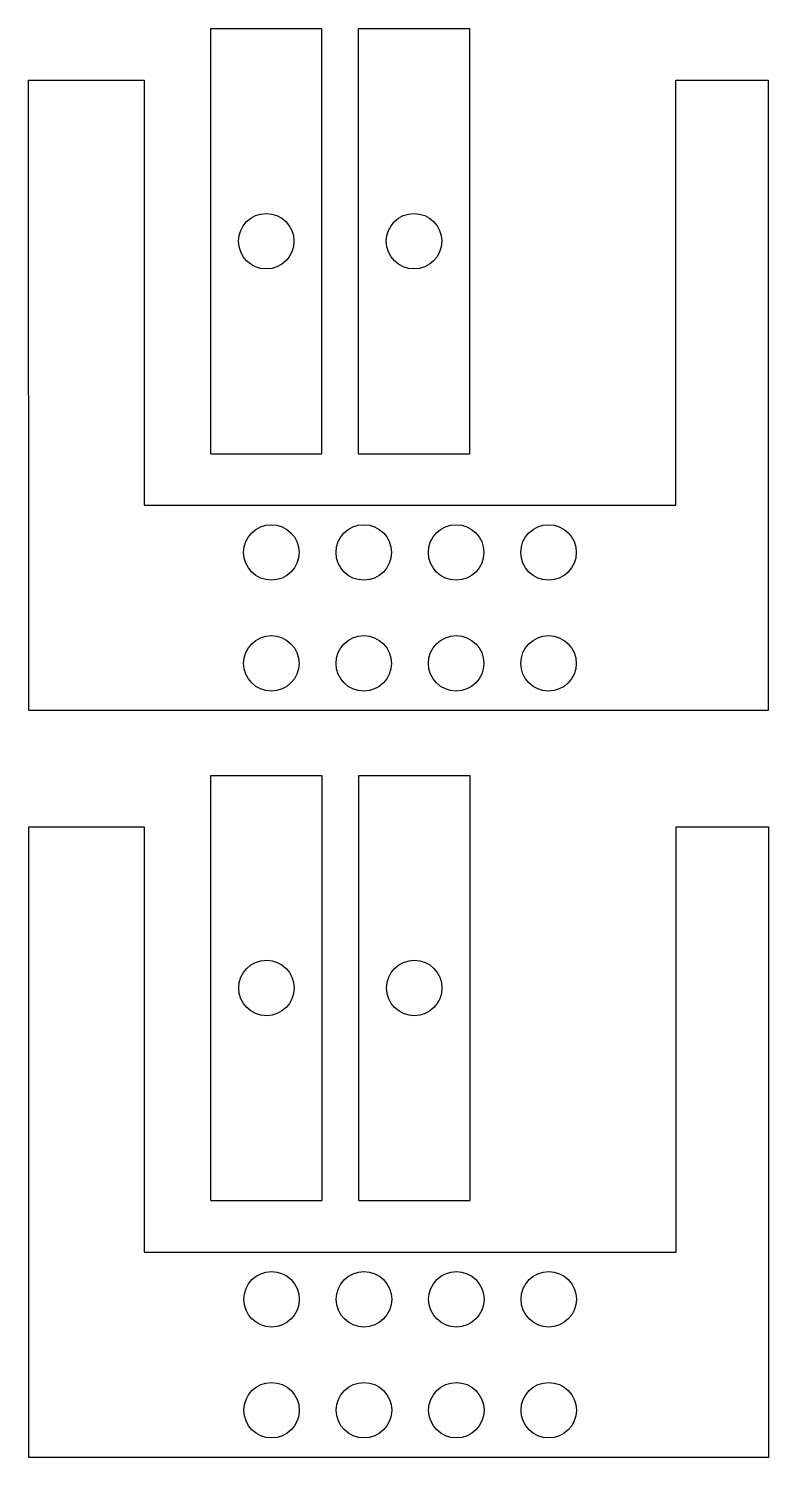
# Model space of a CAD drawing. Header units: centimetres. Extents: x 25.2 to 65.2, y 1.9 to 79.2.
import ezdxf

# ---------------------------------------------------------------- set-up
doc = ezdxf.new("R2010")
doc.units = ezdxf.units.CM

msp = doc.modelspace()

# ---------------------------------------------------------------- linework, layer by layer
for p, q in [((35.067, 56.188), (35.067, 79.188)), ((35.067, 79.188), (41.067, 79.188)), ((41.067, 79.188), (41.067, 56.188)), ((41.067, 79.188), (41.067, 67.688)), ((43.067, 56.188), (43.067, 79.188)), ((43.067, 79.188), (49.067, 79.188)), ((49.067, 79.188), (49.067, 56.188)), ((49.067, 79.188), (49.067, 67.688)), ((25.216, 42.296), (25.206, 76.406)), ((25.206, 76.406), (27.706, 76.406)), ((27.706, 76.406), (30.206, 76.406)), ((30.206, 76.406), (31.456, 76.406)), ((31.456, 76.406), (31.456, 53.406)), ((60.236, 53.406), (60.236, 76.406)), ((60.236, 76.406), (65.236, 76.406)), ((65.236, 76.406), (65.236, 74.562)), ((65.236, 74.562), (65.236, 42.296)), ((35.067, 56.188), (41.067, 56.188)), ((43.067, 56.188), (49.067, 56.188)), ((31.456, 53.406), (60.236, 53.406)), ((31.456, 53.406), (45.846, 53.406)), ((65.236, 42.296), (25.216, 42.296)), ((35.079, 15.793), (35.079, 38.793)), ((35.079, 38.793), (41.079, 38.793)), ((41.079, 38.793), (41.079, 15.793)), ((41.079, 38.793), (41.079, 27.293)), ((43.079, 15.793), (43.079, 38.793)), ((43.079, 38.793), (49.079, 38.793)), ((49.079, 38.793), (49.079, 15.793)), ((49.079, 38.793), (49.079, 27.293)), ((25.227, 1.902), (25.217, 36.011)), ((25.217, 36.011), (27.717, 36.011)), ((27.717, 36.011), (30.217, 36.011)), ((30.217, 36.011), (31.467, 36.011)), ((31.467, 36.011), (31.467, 13.011)), ((60.247, 13.011), (60.247, 36.011)), ((60.247, 36.011), (65.247, 36.011)), ((65.247, 36.011), (65.247, 34.167)), ((65.247, 34.167), (65.247, 1.902)), ((35.079, 15.793), (41.079, 15.793)), ((43.079, 15.793), (49.079, 15.793)), ((31.467, 13.011), (60.247, 13.011)), ((31.467, 13.011), (45.857, 13.011)), ((65.247, 1.902), (25.227, 1.902))]:
    msp.add_line(p, q)
for centre in [(38.067, 67.688), (46.067, 67.688), (38.346, 50.851), (38.346, 50.851), (43.346, 50.851), (43.346, 50.851), (48.346, 50.851), (48.346, 50.851), (53.346, 50.851), (53.346, 50.851), (38.346, 44.851), (38.346, 44.851), (43.346, 44.851), (43.346, 44.851), (48.346, 44.851), (48.346, 44.851), (53.346, 44.851), (53.346, 44.851), (38.079, 27.293), (46.079, 27.293), (38.357, 10.456), (38.357, 10.456), (43.357, 10.456), (43.357, 10.456), (48.357, 10.456), (48.357, 10.456), (53.357, 10.456), (53.357, 10.456), (38.357, 4.456), (38.357, 4.456), (43.357, 4.456), (43.357, 4.456), (48.357, 4.456), (48.357, 4.456), (53.357, 4.456), (53.357, 4.456)]:
    msp.add_circle(centre, 1.5)

doc.saveas('drawing.dxf')
